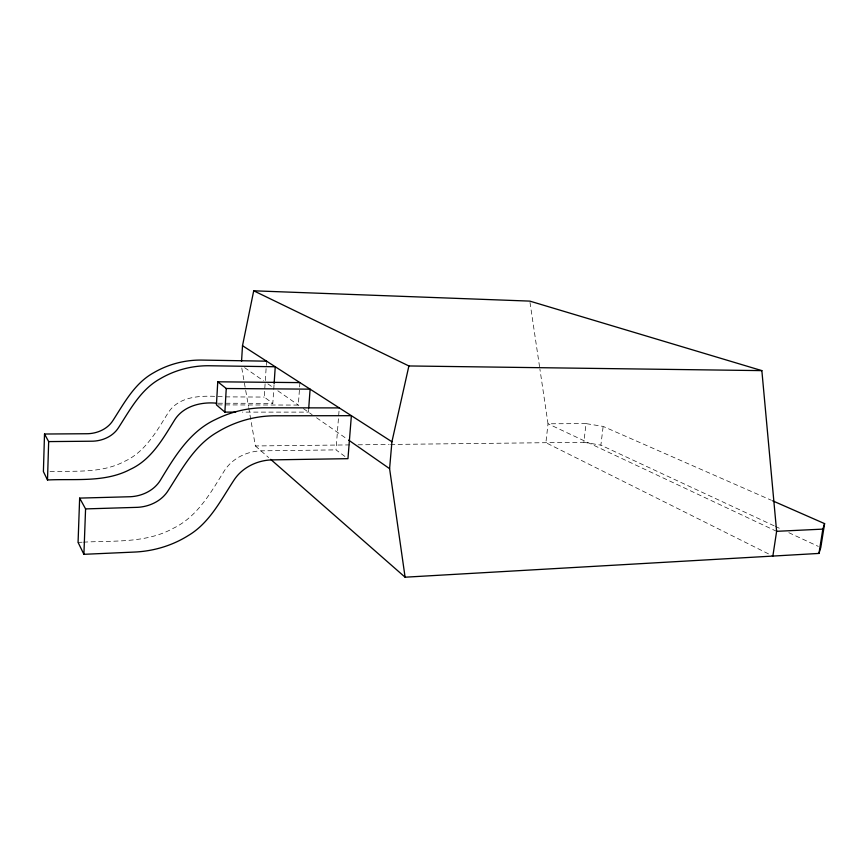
<?xml version="1.0" encoding="UTF-8"?>
<svg xmlns="http://www.w3.org/2000/svg" width="868" height="868" viewBox="0 0 868 868"><rect width="100%" height="100%" fill="white"/><g stroke="black" fill="none" stroke-linecap="round" stroke-linejoin="round"><path stroke-width="0.65" stroke-dasharray="4.34 3.25" d="M274.028 385.066L272.812 403.37L264.241 397.067L266.574 361.175M299.927 382.614L298.332 405.074L224.487 404.9M308.639 409.414L308.433 412.116L242.389 412.116M344.932 456.449L336.014 449.884L339.269 407.906M390.513 444.449L583.838 442.279L586.041 423.617L603.151 426.416L771.402 500.272M774.104 525.813L600.884 445.154L603.151 426.416M78.066 542.381L82.102 542.218M83.447 542.164C113.469 540.482 145.943 543.466 173.318 528.286C197.633 516.644 211.076 492.091 224.693 470.239C232.798 457.968 247.499 451.045 262.006 450.828L336.014 449.884M50.029 471.487C74.898 470.749 101.697 473.548 124.558 461.375C145.281 451.913 156.696 431.146 168.186 412.734C180.045 394.311 205.271 395.558 224.183 396.871M248.693 407.635L255.387 445.957L352.679 444.872M358.083 444.807L389.168 444.459M586.041 423.617L548.023 423.779L539.907 369.117M218.172 403.219L272.812 403.37M217.77 404.889L223.141 404.9M225.517 396.871L264.241 397.067M583.838 442.279L600.884 445.154M775.33 526.388L781.471 529.241M788.838 532.681L818.329 546.406M776.621 531.324L548.023 423.779L545.907 442.702L771.663 555.466M244.624 367.652L263.438 380.759M267.865 383.851L273.398 387.703M277.825 390.784L298.852 405.432M303.333 408.557L312.133 414.687M316.56 417.768L347.547 439.36M255.387 445.957L268.624 457.566M241.771 367.989L248.465 406.311M530.001 302.444L539.712 367.782"/><path stroke-width="1.3" d="M266.574 361.175L201.148 360.068C184.558 359.96 167.958 364.343 153.647 372.763C134.692 383.189 124.287 402.936 113.003 420.416C107.35 429.421 96.467 433.891 86.095 433.74L44.518 434.022L43.4 471.606L47.501 479.982C75.028 478.583 104.93 482.836 130.352 469.328C151.509 459.617 163.162 438.394 174.902 419.569C183.799 405.855 201.43 401.656 216.837 403.219M47.501 479.982L48.662 441.595L44.518 434.022M79.65 498.102L78.066 542.381L83.903 554.316L134.985 552.037C153.744 551.126 172.32 545.592 188.248 535.578C209.655 522.937 220.949 499.827 234.154 479.874C242.454 467.299 257.481 460.138 272.346 459.877L347.959 458.673L351.377 415.685L274.114 415.783C254.183 416.022 234.403 421.772 217.391 432.134C194.53 445.208 181.9 469.241 168.164 490.583C161.329 501.509 148.33 507.259 135.723 507.389L85.574 508.908L79.65 498.102L128.572 496.778C140.866 496.702 153.56 491.136 160.233 480.481C174.435 457.002 189.593 431.483 215.6 419.472C230.476 412.04 247.011 407.938 263.644 407.797L339.269 407.906M83.903 554.316L85.574 508.908M299.927 382.614L217.759 381.801L216.425 404.889L224.866 412.116L235.651 412.116M224.866 412.116L226.255 388.506L217.759 381.801M241.543 361.413L242.508 345.703L253.716 290.802L529.805 301.109L761.854 370.625L776.621 531.324L772.867 556.073M274.114 383.754L275.254 366.752L208.58 365.743C191.644 365.656 174.707 370.18 160.124 378.784C140.768 389.482 130.135 409.663 118.601 427.533C112.829 436.734 101.719 441.335 91.129 441.215L48.662 441.595M308.737 408.069L310.104 389.157L226.255 388.506M772.639 500.814L824.6 523.621L820.781 547.545L818.969 553.426L405.096 577.198L389.591 468.655L391.924 441.758L408.893 365.96L253.716 290.802M818.969 553.426L822.842 529.122L824.6 523.621M776.621 531.324L822.842 529.122M408.893 365.96L761.854 370.625M242.508 345.703L391.924 441.758M348.654 440.13L389.591 468.655M270.664 459.346L405.096 577.198"/></g></svg>
